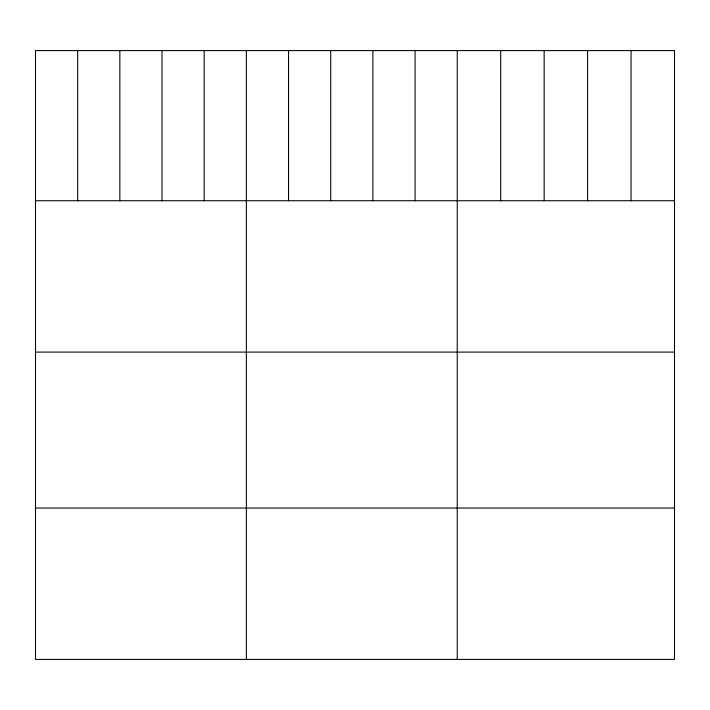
<?xml version="1.0" encoding="UTF-8"?>
<svg xmlns="http://www.w3.org/2000/svg" width="710" height="710" viewBox="0 0 710 710"><rect width="100%" height="100%" fill="white"/><g stroke="black" fill="none" stroke-linecap="round" stroke-linejoin="round"><path stroke-width="1.06" d="M674.5 200.726L674.5 659.421L35.5 659.421L35.5 50.579L674.5 50.579L674.5 200.726L35.5 200.726M35.5 352.098L674.5 352.098M35.5 508.049L674.5 508.049M631.048 50.579L631.048 200.726M587.596 50.579L587.596 200.726M544.144 50.579L544.144 200.726M500.692 50.579L500.692 200.726M457.24 50.579L457.24 659.421M415.066 50.579L415.066 200.726M372.892 50.579L372.892 200.726M330.718 50.579L330.718 200.726M288.544 50.579L288.544 200.726M246.37 50.579L246.37 659.421M204.196 50.579L204.196 200.726M162.022 50.579L162.022 200.726M119.848 50.579L119.848 200.726M77.674 50.579L77.674 200.726"/></g></svg>
